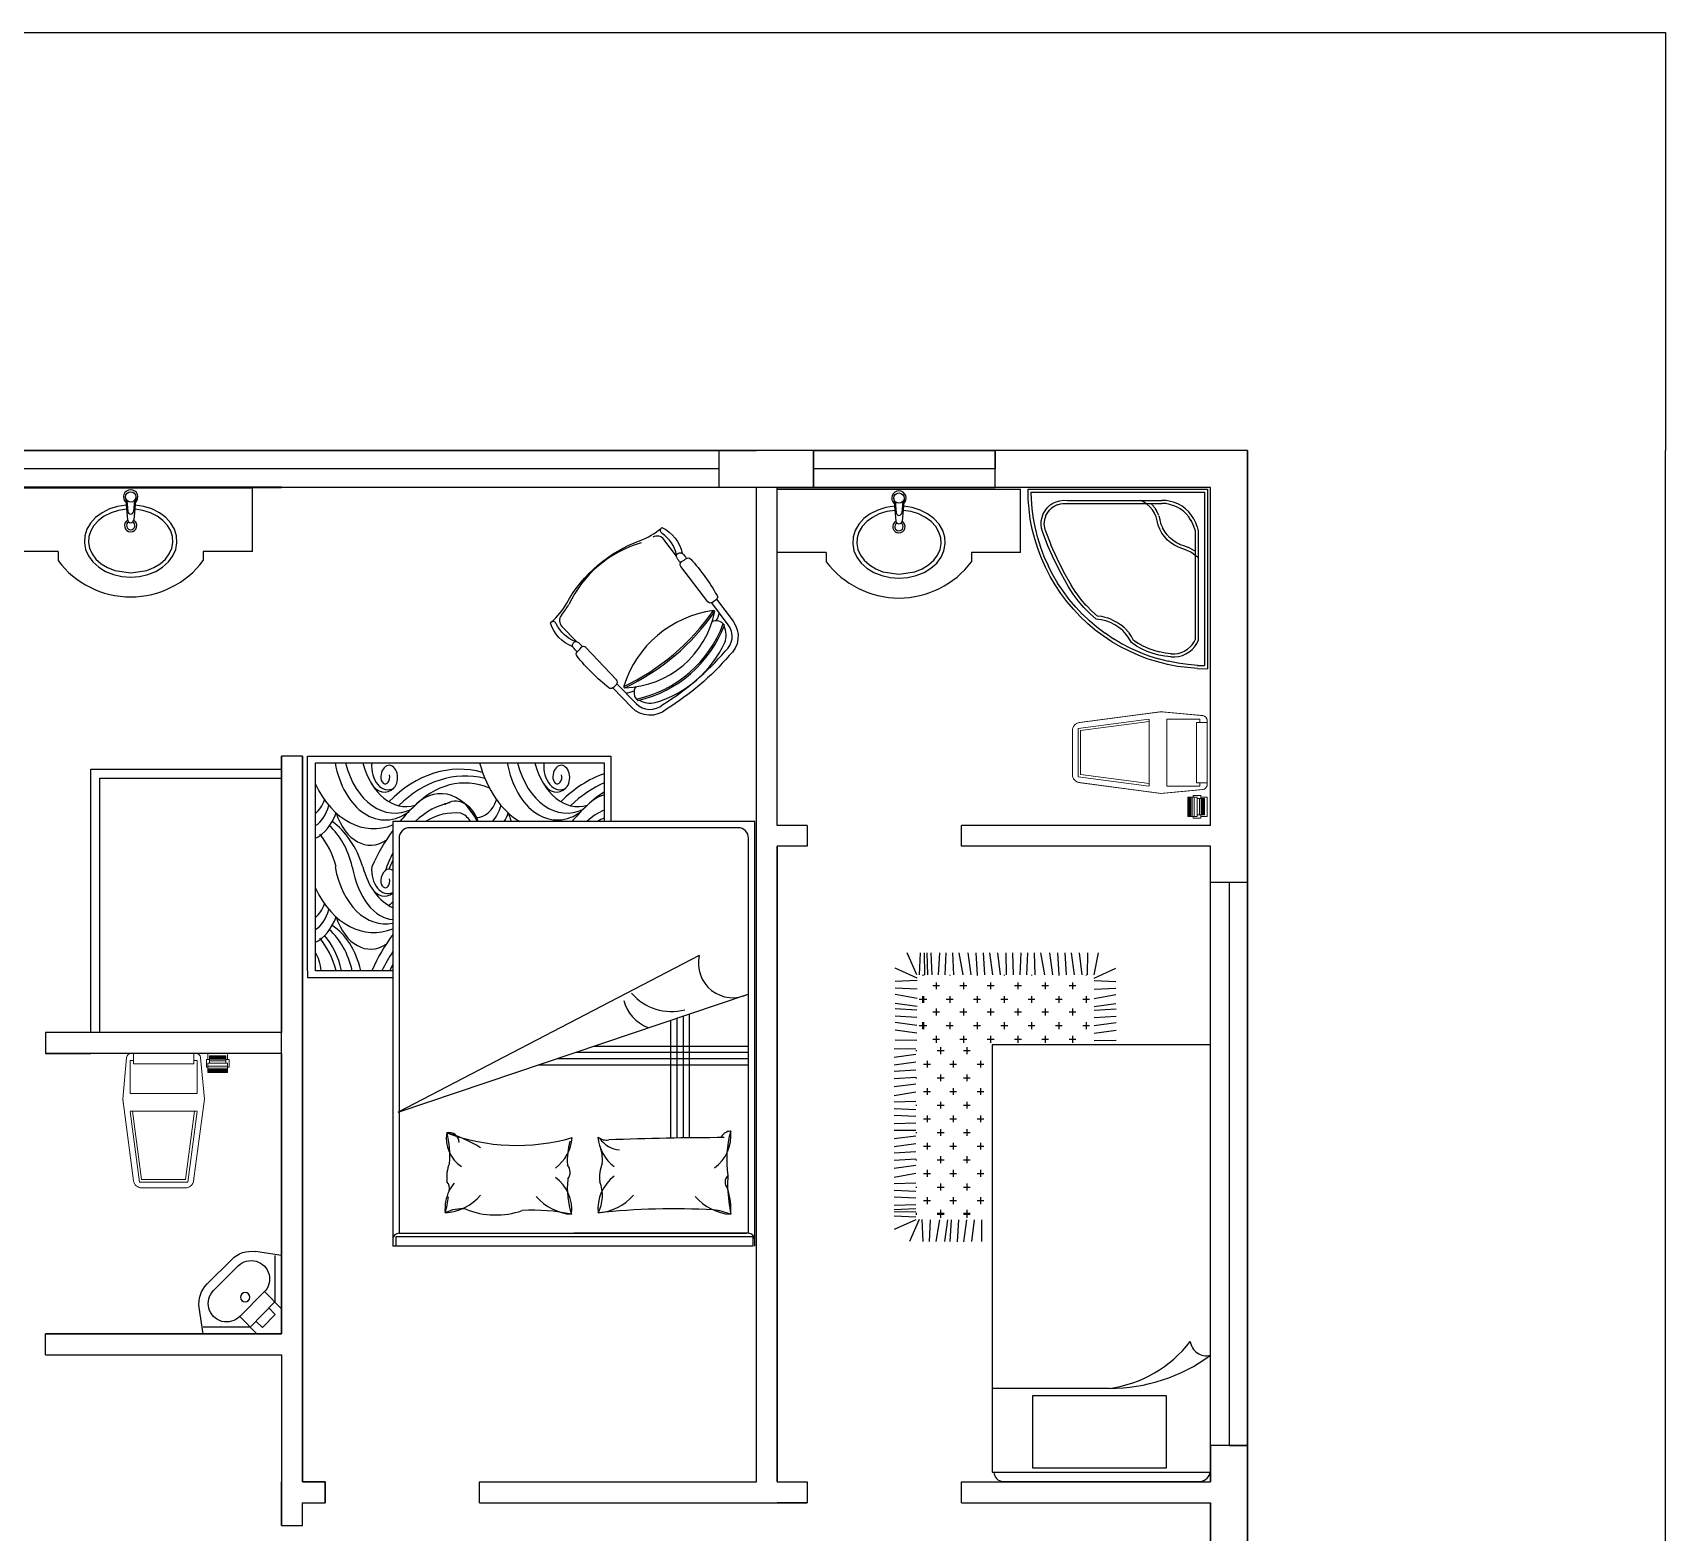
# Model space of a CAD drawing. Header units: centimetres. Extents: x -170 to 20863, y -3017 to 2645.
# Drawn here: x 651 to 1550, y 804 to 1630 of the extents above; entities that cross this region are included whole.
import ezdxf

# ---------------------------------------------------------------- set-up
doc = ezdxf.new("R2010")
doc.units = ezdxf.units.CM

# ---------------------------------------------------------------- blocks, each defined once
blk = doc.blocks.new('A$C64B41DC1')
for p, q in [((0.6301, 2.5079), (0.6301, 0.4779)), ((0.6401, 2.461), (0.6401, 2.5079)), ((0.6401, 2.5079), (2.344, 2.5079)), ((2.344, 2.5079), (2.3601, 2.5079)), ((2.344, 2.5079), (2.344, 2.461)), ((2.3601, 0.4779), (2.3601, 2.5079)), ((2.344, 2.461), (0.6401, 2.461)), ((0.6601, 2.4461), (1.4951, 2.4461)), ((0.6601, 2.4461), (0.6601, 0.5579)), ((1.4951, 2.4461), (0.6697, 2.4461)), ((2.3301, 2.4461), (1.4951, 2.4461)), ((2.3301, 0.5579), (2.3301, 2.4461)), ((0.9415, 1.9902), (0.9415, 1.3975)), ((0.9715, 1.9906), (0.9715, 1.4076)), ((1.0015, 1.991), (1.0015, 1.4177)), ((1.0315, 1.9916), (1.0315, 1.4279)), ((2.3349, 1.8678), (0.6613, 1.3029)), ((0.8956, 1.1191), (2.3349, 1.8678)), ((1.6636, 1.6412), (0.6601, 1.6412)), ((1.5748, 1.6112), (0.6601, 1.6112)), ((2.7679, 1.2233), (2.3601, 1.2233)), ((2.3601, 1.1913), (2.7299, 1.1912)), ((2.7299, 1.1912), (2.7299, 0.1978)), ((2.7679, 1.1912), (2.7679, 1.2233)), ((2.7679, 1.1912), (2.7679, 0.1978)), ((0.6301, 0.4779), (2.3601, 0.4779)), ((0.7101, 0.5079), (2.2801, 0.5079)), ((1.3182, 0.1658), (1.3182, 0.4779)), ((1.3502, 0.1978), (1.3502, 0.4779)), ((2.7679, 0.1658), (1.3182, 0.1658)), ((2.7299, 0.1978), (1.3502, 0.1978)), ((2.7679, 0.1978), (2.7679, 0.1658))]:
    blk.add_line(p, q)
at = {"ltscale": 10}
for p, q in [((1.4859, 1.5812), (0.6601, 1.5812)), ((1.397, 1.5512), (0.6601, 1.5512))]:
    blk.add_line(p, q, dxfattribs=at)
for centre, radius, start, end in [((0.6601, 2.4761), 0.03, 180, 270), ((2.3301, 2.4761), 0.03, 270, 0), ((1.0526, 2.3302), 0.3085, 175.30484, 198.69419), ((-0.8702, 2.0941), 1.6364, 4.80985, 9.18918), ((0.8579, 2.6278), 0.2948, 247.51785, 264.26696), ((0.728, 2.111), 0.245, 40.4189, 85.9871), ((1.0164, 5.7096), 3.3803, 266.81337, 276.16021), ((1.3963, 2.1044), 0.245, 94.0129, 139.5811), ((1.1858, 2.3288), 0.1943, 306.5711, 5.88998), ((1.5348, 2.2652), 0.1767, 151.77364, 201.69827), ((1.6986, 2.3355), 0.1943, 174.11002, 233.4289), ((1.1481, 2.2311), 0.3783, 353.49469, 19.18669), ((1.6871, 3.192), 0.8561, 257.74383, 273.62843), ((1.4882, 2.111), 0.245, 40.4189, 85.9871), ((1.8674, 1.9709), 0.3878, 68.20259, 108.9817), ((2.1269, 2.1044), 0.245, 94.0129, 139.5811), ((2.0342, 2.4856), 0.1563, 261.59582, 298.90918), ((1.9165, 2.3288), 0.1943, 333.73715, 5.88998), ((2.6058, 2.2028), 0.517, 163.60457, 172.3273), ((0.7274, 2.2013), 0.0446, 314.4736, 42.17134), ((-1.6008, 2.277), 2.3618, 357.39054, 358.88764), ((1.204, 2.1778), 0.1681, 337.01697, 7.53676), ((1.5671, 2.1546), 0.0547, 142.08329, 220.902), ((1.9165, 2.3288), 0.1943, 320.94042, 333.73715), ((2.1347, 2.2313), 0.0459, 165.35061, 223.26844), ((1.9346, 2.1778), 0.1681, 337.01697, 7.53676), ((0.9385, 1.978), 0.1943, 126.5711, 185.88998), ((0.2688, 2.0945), 0.4956, 344.0243, 8.70709), ((1.1858, 1.9714), 0.1943, 4.31813, 53.4289), ((1.5415, 2.0969), 0.1834, 175.22328, 196.23004), ((1.7059, 1.9714), 0.204, 127.11975, 175.09005), ((1.1965, 2.0983), 0.3299, 343.79543, 3.55541), ((1.9394, 1.991), 0.1651, 351.26213, 55.75721), ((2.4617, 2.0719), 0.3745, 173.82958, 196.4356), ((1.2687, 1.9248), 0.1223, 33.62799, 86.47438), ((2.2748, 2.5795), 0.6373, 238.34989, 254.31375), ((0.7417, 2.0149), 0.057, 273.47085, 328.54118), ((0.728, 2.2025), 0.245, 274.0129, 278.34166), ((0.7246, 18.8439), 16.8552, 270.17399, 272.05214), ((1.3401, 1.9404), 0.0603, 49.09906, 101.37023), ((1.7676, 1.0629), 0.9631, 69.65065, 105.96307), ((2.0911, 2.0123), 0.0478, 179.77267, 283.80184), ((1.0747, 1.2871), 0.1871, 14.1863, 69.12121), ((1.0274, 1.1334), 0.2527, 40.62904, 104.37123), ((0.7347, 1.1553), 0.1649, 347.31088, 116.44537), ((0.7101, 0.5579), 0.05, 180, 270), ((2.2801, 0.5579), 0.05, 270, 0)]:
    blk.add_arc(centre, radius, start, end)
for centre, major_axis, ratio, start_param, end_param in [((1.9938, 1.6262), (0, -0.7531), 0.68, 0.797284, 0.954936), ((2.0643, 1.466), (0, -0.5322), 0.68, 7.239912, 7.311536), ((1.9052, 1.7397), (0, -0.9842), 0.68, 0.74745, 0.979724), ((2.7455, 1.3081), (0, 0.3614), 0.68, 1.900046, 2.742661), ((2.7868, 1.3081), (0, 0.3614), 0.68, 1.900046, 2.614747), ((2.8372, 1.3081), (0, 0.3614), 0.68, 1.900046, 2.479658), ((2.8607, 1.3211), (0, 0.3614), 0.68, 1.938265, 2.479658), ((2.8057, 1.2079), (0, -0.1524), 0.68, 4.821745, 5.463341), ((2.4665, 0.8216), (0, -0.2664), 0.68, 2.006169, 3.565187), ((2.4513, 0.5069), (0, 0.502), 0.68, 5.328291, 6.553458), ((2.7862, 0.8069), (0, -0.2615), 0.68, 3.463718, 4.205018), ((2.396, 0.6032), (0, 0.3641), 0.68, -1.3172, 0.145284), ((2.3507, 0.5642), (0.0073, 0.3819), 0.56205, -1.21172, -0.009991), ((2.7784, 0.8289), (0, -0.1802), 0.68, 3.548236, 4.318474), ((2.2964, 0.5771), (0, -0.3263), 0.68, 1.938944, 2.850232), ((2.0403, 1.6015), (0, -0.8763), 0.68, 6.849801, 6.887077), ((2.7821, 0.7971), (0, -0.1589), 0.68, 3.645304, 4.229533), ((2.4005, 0.7132), (0, -0.1214), 0.68, 2.284368, 3.652258), ((2.3834, 0.7081), (0, 0.1147), 0.68, 4.593909, 6.585576), ((2.3961, 0.7628), (0, -0.0317), 0.68, 1.462497, 5.046281), ((2.3774, 0.7653), (0, -0.0593), 0.68, 5.841311, 7.755362), ((1.9938, 1.1295), (-0.0678, 0.7439), 0.610498, 3.917146, 4.063997), ((2.0643, 0.9693), (0, -0.5322), 0.68, 7.239912, 7.336618), ((1.9052, 1.243), (0, -0.9842), 0.68, 0.74745, 0.979724), ((2.4665, 0.3249), (0, -0.2664), 0.68, 2.006169, 3.565187), ((2.7455, 0.8114), (-0.0599, 0.3735), 0.695517, 1.775813, 2.548612), ((2.7868, 0.8114), (0, 0.3614), 0.68, 1.900046, 2.614747), ((2.8607, 0.8243), (0, 0.3614), 0.68, 1.938265, 2.479658), ((2.4513, 0.0102), (0, 0.502), 0.68, 5.328291, 6.553458), ((2.7862, 0.3102), (0, -0.2615), 0.68, 3.463718, 4.205018), ((1.242, 0.9693), (0, -0.5322), 0.68, 6.586764, 6.677612), ((1.1714, 1.1295), (-0.1157, 0.7241), 0.59432, 3.291697, 3.50733), ((1.0828, 1.243), (0, -0.9842), 0.68, 0.565948, 0.680366), ((1.5283, 0.0674), (0, -0.3703), 0.68, 1.930561, 3.464283), ((1.5736, 0.1065), (0, 0.3641), 0.68, -1.3172, 0.476403), ((1.6289, 0.0102), (0, 0.502), 0.68, 6.655152, 6.661293), ((1.6289, 0.0102), (0, 0.502), 0.68, 5.095327, 5.911219), ((1.6442, 0.3249), (0, -0.2664), 0.68, 2.006169, 2.182797), ((1.9638, 0.3102), (0, -0.2615), 0.68, 4.015924, 4.205018), ((1.956, 0.3322), (0, -0.1802), 0.68, 3.770744, 4.318474), ((2.0606, 0.5616), (0, -0.1803), 0.68, 5.194792, 5.929328), ((2.0606, 0.5616), (0, -0.1803), 0.68, 5.194792, 6.723255), ((2.1315, 0.6603), (0, -0.3155), 0.68, 5.328638, 6.949396), ((2.0549, 0.5656), (0, -0.1303), 0.68, 5.450951, 6.054641), ((2.0643, 0.9693), (0, -0.5322), 0.68, 6.20013, 6.677612), ((1.9938, 1.1295), (-0.0678, 0.7439), 0.610498, 3.199135, 3.592282), ((1.9052, 1.243), (0, -0.9842), 0.68, 0.565948, 0.680366), ((2.3507, 0.0674), (0, -0.3703), 0.68, 1.930561, 3.464283), ((2.396, 0.1065), (0, 0.3641), 0.68, -1.3172, 0.476403), ((2.4513, 0.0102), (0, 0.502), 0.68, 6.655152, 6.661293), ((2.7784, 0.3322), (0, -0.1802), 0.68, 3.548236, 4.318474), ((1.1933, 0.9181), (0, -0.624), 0.68, 0.378672, 0.625379), ((1.3091, 0.6603), (0, -0.3155), 0.68, 6.475719, 6.949396), ((1.1911, 1.1066), (0, 0.8458), 0.68, 3.421828, 3.728616), ((1.474, 0.0804), (0, -0.3263), 0.68, 1.938944, 3.339184), ((1.9597, 0.3004), (0, -0.1589), 0.68, 3.14258, 4.229533), ((2.0157, 0.9181), (0, -0.624), 0.68, -0.280078, 0.625379), ((2.0135, 1.1066), (0, 0.8458), 0.68, 2.978727, 3.728616), ((2.2964, 0.0804), (0, -0.3263), 0.68, 1.938944, 3.339184), ((2.7821, 0.3004), (0, -0.1589), 0.68, 3.645304, 4.229533), ((1.2179, 1.1047), (0, -0.8763), 0.68, 6.507006, 6.887077), ((1.555, 0.2685), (0, -0.0593), 0.68, 3.732151, 7.755362), ((1.5781, 0.2165), (0, -0.1214), 0.68, 2.284368, 3.726131), ((1.561, 0.2114), (0, 0.1147), 0.68, 4.593909, 6.647252), ((2.0403, 1.1047), (0, -0.8763), 0.68, 6.099302, 6.887077), ((2.3774, 0.2685), (0, -0.0593), 0.68, 3.732151, 7.755362), ((2.4005, 0.2165), (0, -0.1214), 0.68, 2.284368, 3.726131), ((2.3834, 0.2114), (0, 0.1147), 0.68, 4.593909, 6.647252), ((1.5737, 0.2661), (0, -0.0317), 0.68, 1.462497, 5.046281), ((2.3961, 0.2661), (0, -0.0317), 0.68, 1.462497, 5.046281)]:
    blk.add_ellipse(centre, major_axis=major_axis, ratio=ratio, start_param=start_param, end_param=end_param)
blk = doc.blocks.new('A$C75517FAE')
for p, q in [((0.95, 2.4216), (0.05, 2.4216)), ((1, 2.3796), (0, 2.3796)), ((0, 2.3716), (0, 0.4216)), ((0.2011, 2.3591), (0.2011, 2.0291)), ((0.8161, 2.3591), (0.2011, 2.3591)), ((0.8161, 2.0291), (0.8161, 2.3591)), ((1, 0.4216), (1, 2.3796)), ((0.2011, 2.0291), (0.8161, 2.0291)), ((0.4628, 1.9955), (1, 1.9955)), ((1.0486, 1.2231), (1.0496, 1.3231)), ((1.0823, 1.2232), (1.0952, 1.3231)), ((1.1178, 1.2231), (1.1314, 1.3235)), ((1.1545, 1.2231), (1.1604, 1.3235)), ((1.1874, 1.223), (1.1942, 1.323)), ((1.2044, 1.2225), (1.218, 1.3225)), ((1.2412, 1.2225), (1.2586, 1.3225)), ((1.2844, 1.2225), (1.2884, 1.3225)), ((1.3231, 1.2224), (1.3183, 1.3224)), ((1.3345, 1.2222), (1.3796, 1.3224)), ((1.1319, 1.1978), (1.1006, 1.1978)), ((1.1163, 1.1822), (1.1163, 1.2134)), ((1.1163, 1.1772), (1.1163, 1.2084)), ((1.2519, 1.1978), (1.2206, 1.1978)), ((1.2363, 1.1822), (1.2363, 1.2134)), ((1.2363, 1.1772), (1.2363, 1.2084)), ((1.3495, 1.1978), (1.3456, 1.1978)), ((1.3493, 1.2231), (1.4495, 1.2681)), ((1.3495, 1.2117), (1.4495, 1.2069)), ((1.0694, 1.1353), (1.0381, 1.1353)), ((1.0538, 1.1197), (1.0538, 1.1509)), ((1.1319, 1.1928), (1.1006, 1.1928)), ((1.1944, 1.1353), (1.1631, 1.1353)), ((1.1788, 1.1197), (1.1788, 1.1509)), ((1.2519, 1.1928), (1.2206, 1.1928)), ((1.3144, 1.1353), (1.2831, 1.1353)), ((1.2988, 1.1197), (1.2988, 1.1509)), ((1.3495, 1.1928), (1.3456, 1.1928)), ((1.3495, 1.1872), (1.4495, 1.1881)), ((1.3495, 1.173), (1.4495, 1.1769)), ((1.3495, 1.1538), (1.4495, 1.1577)), ((1.3495, 1.1236), (1.4495, 1.1188)), ((1.1319, 1.0728), (1.1006, 1.0728)), ((1.1163, 1.0572), (1.1163, 1.0884)), ((1.2519, 1.0728), (1.2206, 1.0728)), ((1.2363, 1.0572), (1.2363, 1.0884)), ((1.3495, 1.0728), (1.3456, 1.0728)), ((1.3495, 1.0934), (1.4495, 1.0886)), ((1.3495, 1.0548), (1.4495, 1.0586)), ((1.0694, 1.0103), (1.0381, 1.0103)), ((1.0538, 0.9947), (1.0538, 1.0259)), ((1.1944, 1.0103), (1.1631, 1.0103)), ((1.1788, 0.9947), (1.1788, 1.0259)), ((1.3144, 1.0103), (1.2831, 1.0103)), ((1.2988, 0.9947), (1.2988, 1.0259)), ((1.3495, 1.0115), (1.4495, 1.0289)), ((1.3495, 0.9748), (1.4495, 0.9883)), ((1.0538, 0.8697), (1.0538, 0.9009)), ((1.1319, 0.9478), (1.1006, 0.9478)), ((1.1163, 0.9322), (1.1163, 0.9634)), ((1.1788, 0.8697), (1.1788, 0.9009)), ((1.2519, 0.9478), (1.2206, 0.9478)), ((1.2363, 0.9322), (1.2363, 0.9634)), ((1.2988, 0.8697), (1.2988, 0.9009)), ((1.3495, 0.9478), (1.3456, 0.9478)), ((1.3495, 0.9448), (1.4495, 0.9516)), ((1.3496, 0.9119), (1.4499, 0.9177)), ((1.0694, 0.8853), (1.0381, 0.8853)), ((1.1163, 0.8072), (1.1163, 0.8384)), ((1.1944, 0.8853), (1.1631, 0.8853)), ((1.2363, 0.8072), (1.2363, 0.8384)), ((1.3144, 0.8853), (1.2831, 0.8853)), ((1.3496, 0.8752), (1.4499, 0.8887)), ((1.3496, 0.8397), (1.4495, 0.8525)), ((1.0694, 0.7603), (1.0381, 0.7603)), ((1.0538, 0.7447), (1.0538, 0.7759)), ((1.1319, 0.8228), (1.1006, 0.8228)), ((1.1944, 0.7603), (1.1631, 0.7603)), ((1.1788, 0.7447), (1.1788, 0.7759)), ((1.2519, 0.8228), (1.2206, 0.8228)), ((1.3144, 0.7603), (1.2831, 0.7603)), ((1.2988, 0.7447), (1.2988, 0.7759)), ((1.3495, 0.8228), (1.3456, 0.8228)), ((1.3495, 0.8133), (1.4495, 0.8142)), ((1.3495, 0.7799), (1.4495, 0.7838)), ((1.3495, 0.7497), (1.4495, 0.7449)), ((1.1319, 0.6978), (1.1006, 0.6978)), ((1.1163, 0.6822), (1.1163, 0.7134)), ((1.2519, 0.6978), (1.2206, 0.6978)), ((1.2363, 0.6822), (1.2363, 0.7134)), ((1.3495, 0.6978), (1.3456, 0.6978)), ((1.3495, 0.7195), (1.4495, 0.7147)), ((1.3495, 0.6809), (1.4495, 0.6847)), ((1.0694, 0.6353), (1.0381, 0.6353)), ((1.0538, 0.6197), (1.0538, 0.6509)), ((1.1944, 0.6353), (1.1631, 0.6353)), ((1.1788, 0.6197), (1.1788, 0.6509)), ((1.3144, 0.6353), (1.2831, 0.6353)), ((1.2988, 0.6197), (1.2988, 0.6509)), ((1.3495, 0.6376), (1.4495, 0.655)), ((1.3495, 0.6009), (1.4495, 0.6144)), ((1.0538, 0.4947), (1.0538, 0.5259)), ((1.1319, 0.5728), (1.1006, 0.5728)), ((1.1163, 0.5572), (1.1163, 0.5884)), ((1.1788, 0.4947), (1.1788, 0.5259)), ((1.2519, 0.5728), (1.2206, 0.5728)), ((1.2363, 0.5572), (1.2363, 0.5884)), ((1.2988, 0.4947), (1.2988, 0.5259)), ((1.3495, 0.5728), (1.3456, 0.5728)), ((1.3495, 0.5709), (1.4495, 0.5777)), ((1.3496, 0.5381), (1.4499, 0.5438)), ((1.0694, 0.5103), (1.0381, 0.5103)), ((1.1163, 0.4322), (1.1163, 0.4634)), ((1.1944, 0.5103), (1.1631, 0.5103)), ((1.2363, 0.4322), (1.2363, 0.4634)), ((1.3144, 0.5103), (1.2831, 0.5103)), ((1.3496, 0.5013), (1.4499, 0.5148)), ((1.3496, 0.4658), (1.4495, 0.4786)), ((0, 0.4216), (1, 0.4216)), ((0.5323, 0.4013), (0.4323, 0.4003)), ((0.6165, 0.3962), (0.6478, 0.3962)), ((0.6321, 0.3805), (0.6321, 0.4118)), ((0.7415, 0.3962), (0.7728, 0.3962)), ((0.7571, 0.3805), (0.7571, 0.4118)), ((0.8665, 0.3962), (0.8978, 0.3962)), ((0.8821, 0.3805), (0.8821, 0.4118)), ((0.9915, 0.3962), (1.0228, 0.3962)), ((1.0071, 0.3805), (1.0071, 0.4118)), ((1.1319, 0.4478), (1.1006, 0.4478)), ((1.1165, 0.3962), (1.1478, 0.3962)), ((1.1321, 0.3805), (1.1321, 0.4118)), ((1.2519, 0.4478), (1.2206, 0.4478)), ((1.2415, 0.3962), (1.2728, 0.3962)), ((1.2571, 0.3805), (1.2571, 0.4118)), ((1.345, 0.4013), (1.445, 0.4003)), ((1.3495, 0.4478), (1.3456, 0.4478)), ((1.3496, 0.4412), (1.4499, 0.4392)), ((0.5323, 0.3321), (0.4319, 0.3185)), ((0.5323, 0.3677), (0.4323, 0.3548)), ((0.554, 0.3337), (0.5853, 0.3337)), ((0.5696, 0.318), (0.5696, 0.3493)), ((0.679, 0.3337), (0.7103, 0.3337)), ((0.6946, 0.318), (0.6946, 0.3493)), ((0.804, 0.3337), (0.8353, 0.3337)), ((0.8196, 0.318), (0.8196, 0.3493)), ((0.929, 0.3337), (0.9603, 0.3337)), ((0.9446, 0.318), (0.9446, 0.3493)), ((1.054, 0.3337), (1.0853, 0.3337)), ((1.0696, 0.318), (1.0696, 0.3493)), ((1.179, 0.3337), (1.2103, 0.3337)), ((1.1946, 0.318), (1.1946, 0.3493)), ((1.299, 0.3337), (1.3303, 0.3337)), ((1.304, 0.3337), (1.3353, 0.3337)), ((1.3146, 0.318), (1.3146, 0.3493)), ((1.3196, 0.318), (1.3196, 0.3493)), ((1.345, 0.3677), (1.445, 0.3548)), ((1.345, 0.3321), (1.4453, 0.3185)), ((0.5323, 0.2954), (0.432, 0.2895)), ((0.5324, 0.2625), (0.4324, 0.2557)), ((0.5329, 0.2455), (0.4329, 0.2319)), ((0.5696, 0.198), (0.5696, 0.2293)), ((0.6165, 0.2712), (0.6478, 0.2712)), ((0.6321, 0.2555), (0.6321, 0.2868)), ((0.6946, 0.198), (0.6946, 0.2293)), ((0.7415, 0.2712), (0.7728, 0.2712)), ((0.7571, 0.2555), (0.7571, 0.2868)), ((0.8196, 0.198), (0.8196, 0.2293)), ((0.8665, 0.2712), (0.8978, 0.2712)), ((0.8821, 0.2555), (0.8821, 0.2868)), ((0.9446, 0.198), (0.9446, 0.2293)), ((0.9915, 0.2712), (1.0228, 0.2712)), ((1.0071, 0.2555), (1.0071, 0.2868)), ((1.0696, 0.198), (1.0696, 0.2293)), ((1.1165, 0.2712), (1.1478, 0.2712)), ((1.1321, 0.2555), (1.1321, 0.2868)), ((1.1946, 0.198), (1.1946, 0.2293)), ((1.2415, 0.2712), (1.2728, 0.2712)), ((1.2571, 0.2555), (1.2571, 0.2868)), ((1.3146, 0.198), (1.3146, 0.2293)), ((1.3196, 0.198), (1.3196, 0.2293)), ((1.3444, 0.2455), (1.4444, 0.2319)), ((1.3449, 0.2625), (1.4449, 0.2557)), ((1.345, 0.2954), (1.4453, 0.2895)), ((0.5329, 0.2087), (0.4329, 0.1913)), ((0.533, 0.1655), (0.433, 0.1615)), ((0.554, 0.2137), (0.5853, 0.2137)), ((0.6165, 0.1512), (0.6478, 0.1512)), ((0.6321, 0.1355), (0.6321, 0.1668)), ((0.679, 0.2137), (0.7103, 0.2137)), ((0.7415, 0.1512), (0.7728, 0.1512)), ((0.7571, 0.1355), (0.7571, 0.1668)), ((0.804, 0.2137), (0.8353, 0.2137)), ((0.8665, 0.1512), (0.8978, 0.1512)), ((0.8821, 0.1355), (0.8821, 0.1668)), ((0.929, 0.2137), (0.9603, 0.2137)), ((0.9915, 0.1512), (1.0228, 0.1512)), ((1.0071, 0.1355), (1.0071, 0.1668)), ((1.054, 0.2137), (1.0853, 0.2137)), ((1.1165, 0.1512), (1.1478, 0.1512)), ((1.1321, 0.1355), (1.1321, 0.1668)), ((1.179, 0.2137), (1.2103, 0.2137)), ((1.2415, 0.1512), (1.2728, 0.1512)), ((1.2571, 0.1355), (1.2571, 0.1668)), ((1.299, 0.2137), (1.3303, 0.2137)), ((1.304, 0.2137), (1.3353, 0.2137)), ((1.3443, 0.1655), (1.4443, 0.1615)), ((1.3444, 0.2087), (1.4443, 0.1913)), ((0.533, 0.1268), (0.433, 0.1316)), ((0.5332, 0.1154), (0.433, 0.0703)), ((0.5323, 0.1004), (0.5125, 0)), ((0.563, 0.1004), (0.5611, 0)), ((0.5696, 0.1004), (0.5696, 0.1043)), ((0.5877, 0.1004), (0.6005, 0.0004)), ((0.6232, 0.1004), (0.6367, 0)), ((0.6599, 0.1004), (0.6657, 0)), ((0.6928, 0.1004), (0.6995, 0.0004)), ((0.6946, 0.1004), (0.6946, 0.1043)), ((0.7228, 0.1004), (0.7363, 0.0004)), ((0.7595, 0.1004), (0.7769, 0.0004)), ((0.8027, 0.1004), (0.8066, 0.0004)), ((0.8196, 0.1004), (0.8196, 0.1043)), ((0.8414, 0.1004), (0.8366, 0.0004)), ((0.8716, 0.1004), (0.8668, 0.0004)), ((0.9018, 0.1004), (0.9057, 0.0004)), ((0.9351, 0.1004), (0.9361, 0.0004)), ((0.9446, 0.1004), (0.9446, 0.1043)), ((0.9615, 0.1004), (0.9744, 0.0004)), ((0.9971, 0.1004), (1.0106, 0)), ((1.0338, 0.1004), (1.0396, 0)), ((1.0667, 0.1004), (1.0734, 0.0004)), ((1.0696, 0.1004), (1.0696, 0.1043)), ((1.0966, 0.1004), (1.1102, 0.0004)), ((1.1334, 0.1004), (1.1508, 0.0004)), ((1.1766, 0.1004), (1.1805, 0.0004)), ((1.1946, 0.1004), (1.1946, 0.1043)), ((1.2153, 0.1004), (1.2105, 0.0004)), ((1.2455, 0.1004), (1.2407, 0.0004)), ((1.2757, 0.1004), (1.2796, 0.0004)), ((1.2949, 0.1004), (1.2987, 0.0004)), ((1.309, 0.1004), (1.31, 0.0004)), ((1.3146, 0.1004), (1.3146, 0.1043)), ((1.3196, 0.1004), (1.3196, 0.1043)), ((1.3335, 0.1004), (1.3287, 0.0004)), ((1.3441, 0.1154), (1.4443, 0.0703)), ((1.3443, 0.1268), (1.4443, 0.1316)), ((1.3449, 0.1006), (1.39, 0.0004))]:
    blk.add_line(p, q)
for centre, radius, start, end in [((0.05, 2.3716), 0.05, 90, 180), ((0.95, 2.3796), 0.042, 0, 90), ((0.4606, 1.2201), 0.7754, 89.84304, 126.4474), ((0.5374, 1.441), 0.5595, 97.66987, 142.62828), ((0.018, 1.7706), 0.0754, 7.6195, 103.8079)]:
    blk.add_arc(centre, radius, start, end)
blk = doc.blocks.new('A$C5E3A1E56')
at = {"linetype": 'ByBlock'}
blk.add_line((633.4, 192.2), (637.7, 98.3), dxfattribs=at)
for points in [[(18.1, 63.3, -0.09627), (12.5, 63.2, -0.231998), (21.3, 209, -0.057846), (20.9, 212.8, -0.067295), (21.6, 238.7, -0.357831), (9.3, 253.2, -0.055159), (29, 452.3, -0.311689), (41.7, 463.6), (51.3, 585.1, -0.395806), (165.2, 688.6, -0.075688), (533.2, 682.4, -0.395806), (643.6, 575.2), (649.2, 453.6, -0.319527), (661.9, 441.7, -0.055159), (675, 242.1, -0.365681), (661.8, 228, -0.067132), (661.6, 202.1, -0.057846), (661.1, 198.3, -0.231998), (665.1, 52.4, -0.09627), (659.4, 52.6, 0.080776), (553.3, 35, -0.179559), (123.6, 42.2, 0.080776)], [(85.6, 491.5, 0.289446), (607.5, 479.5, 0.341759), (608.6, 488.4, 0.350145), (83.9, 498.8, 0.334274)]]:
    blk.add_lwpolyline(points, format="xyb", close=True, dxfattribs=at)
for points in [[(623, 451.9), (617.4, 574, 0.401727), (531, 656.2, 0.076519), (166.6, 662.3, 0.401727), (77.5, 583), (67.8, 461.6)], [(597.1, 572.1, 0.201603), (550.9, 627.1, 0.212841), (142.1, 632.4, 0.207444), (95.8, 575.1)], [(41.7, 463.6, -0.051469), (44.8, 463.7, -0.004437), (64.8, 461.9, -0.408881), (78.3, 445.8), (64.2, 248.7, -0.429308), (47.3, 235)], [(649.2, 453.6, 0.044325), (646.6, 453.7, 0.004437), (626.5, 452.6, 0.408881), (612.5, 436.9), (620, 239.4, 0.429308), (636.4, 225.2)], [(54.6, 236.1, -0.051085), (51.9, 210.4, -0.179863), (45.7, 198.4, -0.204915), (28.9, 198.7, -0.20387), (21.3, 209, -0.067295)], [(47.3, 235, -0.005641), (22, 238.6, -0.006942), (21.6, 238.7, -0.055159)], [(636.4, 225.2, 0.005641), (661.8, 228, 0.365681)], [(44.1, 197.7, 0.180592), (29, 83.3, -0.468731), (18.1, 63.3, -0.231998)], [(21.3, 209, -0.000267), (21.4, 209.2, -0.232279)], [(48.8, 202), (41.3, 108.2, 0.382019), (71.6, 68.5)], [(637.9, 187.8, -0.180592), (649.2, 73, 0.468731), (659.4, 52.6, 0.231998)]]:
    blk.add_lwpolyline(points, format="xyb", dxfattribs=at)
blk.add_lwpolyline([(661.1, 198.3, -0.20387), (653.1, 188.3, -0.204915), (636.3, 188.5, -0.179863), (630.6, 200.8, -0.051085), (628.7, 226.5, -1.971869)], format="xyb")
for centre, radius, start, end in [((343.6, 94), 533.8, 60.8968, 118.20596), ((343.6, 94.7), 540.6, 61.39397, 117.80179), ((126, 449.7), 86.2, 102.59438, 128.57273), ((326.9, -480.3), 1008.8, 73.78641, 103.94118), ((326.9, -480.6), 1001.6, 73.67571, 103.94302), ((135.6, 568), 44.4, 173.64279, 255.12503), ((558.8, 560.9), 44.4, 281.2436, 10.88213), ((564.5, 442.4), 86.2, 49.51696, 75.49531), ((600.3, 96.6), 37.5, 279.00573, 2.6369), ((346.4, 516.8), 513.1, 244.75634, 293.33335), ((660.4, -282.6), 346.4, 99.00573, 108.64288)]:
    blk.add_arc(centre, radius, start, end, dxfattribs=at)
blk = doc.blocks.new('A$C504424E1')
at = {"lineweight": 5}
for p, q in [((0.0023, 0.4899), (0.0238, 0.7194)), ((0.0507, 0.7438), (0.4038, 0.7438)), ((0.0608, 0.7438), (0.0608, 0.6853)), ((0.3938, 0.6853), (0.3938, 0.7438)), ((0.4523, 0.4899), (0.4307, 0.7194)), ((0.4718, 0.7438), (0.5796, 0.7438)), ((0.4718, 0.7089), (0.4718, 0.7438)), ((0.4809, 0.7292), (0.5699, 0.7292)), ((0.4809, 0.7292), (0.5699, 0.7292)), ((0.4809, 0.6889), (0.4809, 0.7292)), ((0.4809, 0.6889), (0.4809, 0.7292)), ((0.5699, 0.729), (0.4809, 0.729)), ((0.5699, 0.7288), (0.4809, 0.7288)), ((0.5699, 0.7286), (0.4809, 0.7286)), ((0.5699, 0.7284), (0.4809, 0.7284)), ((0.5699, 0.728), (0.4809, 0.728)), ((0.5699, 0.7274), (0.4809, 0.7274)), ((0.5699, 0.7265), (0.4809, 0.7265)), ((0.5699, 0.7252), (0.4809, 0.7252)), ((0.5699, 0.7234), (0.4809, 0.7234)), ((0.5699, 0.7206), (0.4809, 0.7206)), ((0.5699, 0.7292), (0.5699, 0.6889)), ((0.5699, 0.7292), (0.5699, 0.6889)), ((0.5796, 0.7438), (0.5796, 0.7089)), ((0.0428, 0.7033), (0.0428, 0.5213)), ((0.0608, 0.7033), (0.0428, 0.7033)), ((0.3938, 0.6853), (0.0608, 0.6853)), ((0.4118, 0.7033), (0.3938, 0.7033)), ((0.4118, 0.5213), (0.4118, 0.7033)), ((0.4632, 0.7089), (0.4632, 0.6669)), ((0.4809, 0.7089), (0.4632, 0.7089)), ((0.4632, 0.6669), (0.4718, 0.6669)), ((0.4718, 0.6889), (0.5796, 0.6889)), ((0.5796, 0.6889), (0.4718, 0.6889)), ((0.4718, 0.6377), (0.4718, 0.6889)), ((0.4718, 0.6889), (0.4718, 0.6377)), ((0.5796, 0.6725), (0.4718, 0.6725)), ((0.4718, 0.6377), (0.4718, 0.6669)), ((0.5796, 0.6614), (0.4718, 0.6614)), ((0.5796, 0.6538), (0.4718, 0.6538)), ((0.5796, 0.6487), (0.4718, 0.6487)), ((0.5796, 0.6452), (0.4718, 0.6452)), ((0.5796, 0.6428), (0.4718, 0.6428)), ((0.5796, 0.6412), (0.4718, 0.6412)), ((0.5796, 0.6401), (0.4718, 0.6401)), ((0.5796, 0.6393), (0.4718, 0.6393)), ((0.5796, 0.6388), (0.4718, 0.6388)), ((0.5796, 0.6385), (0.4718, 0.6385)), ((0.5796, 0.6382), (0.4718, 0.6382)), ((0.5796, 0.6381), (0.4718, 0.6381)), ((0.5796, 0.6377), (0.4718, 0.6377)), ((0.4718, 0.6377), (0.5796, 0.6377)), ((0.5796, 0.6377), (0.4718, 0.6377)), ((0.5699, 0.7166), (0.4809, 0.7166)), ((0.5699, 0.7106), (0.4809, 0.7106)), ((0.5699, 0.7018), (0.4809, 0.7018)), ((0.5699, 0.6889), (0.4809, 0.6889)), ((0.5699, 0.6889), (0.4809, 0.6889)), ((0.5882, 0.7089), (0.5699, 0.7089)), ((0.5796, 0.6889), (0.5796, 0.6377)), ((0.5796, 0.6377), (0.5796, 0.6889)), ((0.5796, 0.6669), (0.5796, 0.6377)), ((0.5796, 0.6669), (0.5882, 0.6669)), ((0.5882, 0.6669), (0.5882, 0.7089)), ((0.0617, 0.0413), (0.0023, 0.4899)), ((0.0428, 0.5213), (0.4118, 0.5213)), ((0.4523, 0.4899), (0.3928, 0.0413)), ((0.043, 0.4244), (0.4116, 0.4244)), ((0.3482, 0.0022), (0.1064, 0.0022))]:
    blk.add_line(p, q, dxfattribs=at)
at = {"lineweight": 5, "const_width": 0.0045}
blk.add_lwpolyline([(0.0608, 0.7438), (0.3938, 0.7438, -0.461), (0.4307, 0.7194), (0.4523, 0.4899), (0.3928, 0.0413, -0.376109), (0.3482, 0.0022), (0.1064, 0.0022, -0.376109), (0.0617, 0.0413), (0.0023, 0.4899), (0.0238, 0.7194, -0.461), (0.0608, 0.7438, -0.753696)], format="xyb", dxfattribs=at)
at = {"lineweight": 5}
for points in [[(0.4116, 0.4226), (0.36, 0.0337), (0.0945, 0.0337), (0.043, 0.4226)], [(0.3982, 0.4244), (0.3482, 0.0472), (0.1064, 0.0472), (0.0564, 0.4244)]]:
    blk.add_lwpolyline(points, dxfattribs=at)
for centre, radius, start, end in [((0.0507, 0.7168), 0.027, 90, 174.63841), ((0.4038, 0.7168), 0.027, 5.36159, 90), ((0.1064, 0.0472), 0.045, 187.55302, 270), ((0.3482, 0.0472), 0.045, 270, 352.44698)]:
    blk.add_arc(centre, radius, start, end, dxfattribs=at)
blk = doc.blocks.new('A$C132312DB')
at = {"linetype": 'ByBlock'}
for p, q in [((0.4318, 0.4535, -0.49), (0, 0.4535, -0.49)), ((0, 0.4535, -0.49), (0, 0.0217, -0.49)), ((0.233, 0.3594, -0.49), (0.1389, 0.4535, -0.49)), ((0.4318, 0.4535, -0.49), (0.4535, 0.3087, -0.49)), ((0.0345, 0.3472, -0.49), (0.1072, 0.4182, -0.49)), ((0.0381, 0.2796, -0.49), (0.177, 0.4154, -0.49)), ((0.1072, 0.4182, -0.49), (0.1431, 0.3823, -0.49)), ((0.4318, 0.4154, -0.49), (0.177, 0.4154, -0.49)), ((0.0953, 0.2224, -0.49), (0, 0.3177, -0.49)), ((0.0345, 0.3472, -0.49), (0.0705, 0.3112, -0.49)), ((0.0381, 0.2796, -0.49), (0.0381, 0.0217, -0.49)), ((0.0953, 0.2224, -0.49), (0.233, 0.3594, -0.49)), ((0.2397, 0.0791, -0.49), (0.3744, 0.2144, -0.49)), ((0.4106, 0.1783, -0.49), (0.2752, 0.043, -0.49)), ((0, 0.0217, -0.49), (0.1449, 0, -0.49))]:
    blk.add_line(p, q, dxfattribs=at)
blk.add_circle((0.2022, 0.2528, -0.49), 0.0254, dxfattribs=at)
for centre, radius, start, end in [((0.3028, 0.2861, -0.49), 0.1013, 314.97068, 136.13404), ((0.3028, 0.2861, -0.49), 0.1524, 315, 8.53077), ((0.1675, 0.1507, -0.49), 0.1017, 134.53095, 315.24735), ((0.1675, 0.1507, -0.49), 0.1524, 261.46923, 315)]:
    blk.add_arc(centre, radius, start, end, dxfattribs=at)
blk = doc.blocks.new('A$C6F6B5A09')
for p, q in [((0, 0.25), (0, 0.6)), ((0, 0.6), (1.34, 0.6)), ((0.6418, 0.5474), (0.6531, 0.4237)), ((0.6982, 0.5474), (0.6869, 0.4237)), ((1.34, 0.25), (1.34, 0.6)), ((0.649, 0.531), (0.6546, 0.4692)), ((0.691, 0.531), (0.6854, 0.4692)), ((0.27, 0.25), (0, 0.25)), ((0.27, 0.25), (0.27, 0.2)), ((1.34, 0.25), (1.07, 0.25)), ((1.07, 0.25), (1.07, 0.2))]:
    blk.add_line(p, q)
at = {"extrusion": (0, 0, -1)}
for p, q in [((0.5122, 0.4633), (0.4771, 0.4372)), ((0.553, 0.4837), (0.5122, 0.4633)), ((0.5617, 0.4628), (0.5243, 0.4441)), ((0.598, 0.4977), (0.553, 0.4837)), ((0.6034, 0.4757), (0.5617, 0.4628)), ((0.6457, 0.5049), (0.598, 0.4977)), ((0.6477, 0.4823), (0.6034, 0.4757)), ((0.7366, 0.4757), (0.6923, 0.4823)), ((0.742, 0.4977), (0.6943, 0.5049)), ((0.7783, 0.4628), (0.7366, 0.4757)), ((0.787, 0.4837), (0.742, 0.4977)), ((0.8157, 0.4441), (0.7783, 0.4628)), ((0.8278, 0.4633), (0.787, 0.4837)), ((0.8629, 0.4372), (0.8278, 0.4633)), ((0.4289, 0.3722), (0.4174, 0.3355)), ((0.449, 0.4065), (0.4289, 0.3722)), ((0.4497, 0.3631), (0.4398, 0.3316)), ((0.4771, 0.4372), (0.449, 0.4065)), ((0.4673, 0.3932), (0.4497, 0.3631)), ((0.4925, 0.4205), (0.4673, 0.3932)), ((0.5243, 0.4441), (0.4925, 0.4205)), ((0.8475, 0.4205), (0.8157, 0.4441)), ((0.8727, 0.3932), (0.8475, 0.4205)), ((0.891, 0.4065), (0.8629, 0.4372)), ((0.8903, 0.3631), (0.8727, 0.3932)), ((0.9002, 0.3316), (0.8903, 0.3631)), ((0.9111, 0.3722), (0.891, 0.4065)), ((0.9226, 0.3355), (0.9111, 0.3722)), ((0.4174, 0.3355), (0.4151, 0.2978)), ((0.4151, 0.2978), (0.4221, 0.2605)), ((0.4398, 0.3316), (0.4378, 0.2994)), ((0.4378, 0.2994), (0.4437, 0.2674)), ((0.8963, 0.2674), (0.9022, 0.2994)), ((0.9022, 0.2994), (0.9002, 0.3316)), ((0.9179, 0.2605), (0.9249, 0.2978)), ((0.9249, 0.2978), (0.9226, 0.3355)), ((0.4221, 0.2605), (0.4379, 0.2249)), ((0.4379, 0.2249), (0.4622, 0.1922)), ((0.4437, 0.2674), (0.4574, 0.2364)), ((0.4574, 0.2364), (0.4788, 0.2076)), ((0.4622, 0.1922), (0.4939, 0.1637)), ((0.4788, 0.2076), (0.5074, 0.182)), ((0.5074, 0.182), (0.5422, 0.1607)), ((0.7978, 0.1607), (0.8326, 0.182)), ((0.8326, 0.182), (0.8612, 0.2076)), ((0.8461, 0.1637), (0.8778, 0.1922)), ((0.8612, 0.2076), (0.8826, 0.2364)), ((0.8778, 0.1922), (0.9021, 0.2249)), ((0.8826, 0.2364), (0.8963, 0.2674)), ((0.9021, 0.2249), (0.9179, 0.2605)), ((0.4939, 0.1637), (0.5321, 0.1404)), ((0.5321, 0.1404), (0.5752, 0.1231)), ((0.5422, 0.1607), (0.5819, 0.1448)), ((0.5752, 0.1231), (0.6217, 0.1125)), ((0.5819, 0.1448), (0.67, 0.1316)), ((0.6217, 0.1125), (0.67, 0.1089)), ((0.67, 0.1316), (0.7581, 0.1448)), ((0.67, 0.1089), (0.7183, 0.1125)), ((0.7183, 0.1125), (0.7648, 0.1231)), ((0.7581, 0.1448), (0.7978, 0.1607)), ((0.7648, 0.1231), (0.8079, 0.1404)), ((0.8079, 0.1404), (0.8461, 0.1637))]:
    blk.add_line(p, q, dxfattribs=at)
blk.add_circle((0.67, 0.55), 0.0284)
for centre, radius, start, end in [((0.67, 0.55), 0.0397, 310.36878, 229.63122), ((0.67, 0.4706), 0.0155, 185.21591, 354.78409), ((0.67, 0.3924), 0.034, 119.3941, 60.6059), ((0.67, 0.3924), 0.0227, 118.85283, 61.14717), ((0.67, 0.4253), 0.017, 185.21591, 354.78409), ((0.67, 0.5), 0.5, 216.8699, 323.1301)]:
    blk.add_arc(centre, radius, start, end)
blk = doc.blocks.new('A$C6F300F56')
for p, q in [((0, 1.413), (1.413, 1.413)), ((0, 0), (0, 1.413)), ((1.412, 1.334), (1.413, 1.413)), ((0.207, 1.286), (0.18, 1.265)), ((0.207, 1.286), (0.18, 1.265)), ((0.235, 1.305), (0.207, 1.286)), ((0.235, 1.305), (0.207, 1.286)), ((0.265, 1.32), (0.235, 1.305)), ((0.265, 1.32), (0.235, 1.305)), ((0.297, 1.331), (0.265, 1.32)), ((0.297, 1.331), (0.33, 1.339)), ((0.33, 1.339), (0.348, 1.339)), ((0.348, 1.339), (1.192, 1.339)), ((0.5, 1.285), (0.483, 1.252)), ((0.5, 1.285), (0.483, 1.252)), ((0.522, 1.315), (0.5, 1.285)), ((0.54, 1.34), (0.522, 1.315)), ((1.214, 1.329), (1.192, 1.339)), ((1.239, 1.312), (1.214, 1.329)), ((1.261, 1.291), (1.239, 1.312)), ((1.281, 1.268), (1.261, 1.291)), ((1.412, 1.334), (1.405, 1.255)), ((0.12, 1.184), (0.106, 1.153)), ((0.136, 1.213), (0.12, 1.184)), ((0.157, 1.24), (0.136, 1.213)), ((0.18, 1.265), (0.157, 1.24)), ((0.18, 1.265), (0.157, 1.24)), ((0.458, 1.184), (0.442, 1.153)), ((0.458, 1.184), (0.442, 1.153)), ((0.47, 1.217), (0.458, 1.184)), ((0.47, 1.217), (0.458, 1.184)), ((0.483, 1.252), (0.47, 1.217)), ((0.483, 1.252), (0.47, 1.217)), ((1.297, 1.242), (1.281, 1.268)), ((1.309, 1.214), (1.297, 1.242)), ((1.317, 1.185), (1.309, 1.214)), ((1.321, 1.155), (1.317, 1.185)), ((1.395, 1.175), (1.38, 1.098)), ((1.405, 1.255), (1.395, 1.175)), ((0.09, 1.088), (0.089, 1.053)), ((0.089, 0.307), (0.089, 1.053)), ((0.097, 1.121), (0.09, 1.088)), ((0.106, 1.153), (0.097, 1.121)), ((0.316, 1.037), (0.284, 1.023)), ((0.316, 1.037), (0.284, 1.023)), ((0.347, 1.053), (0.316, 1.037)), ((0.347, 1.053), (0.316, 1.037)), ((0.374, 1.074), (0.347, 1.053)), ((0.374, 1.074), (0.347, 1.053)), ((0.401, 1.097), (0.374, 1.074)), ((0.401, 1.097), (0.374, 1.074)), ((0.423, 1.124), (0.401, 1.097)), ((0.423, 1.124), (0.401, 1.097)), ((0.442, 1.153), (0.423, 1.124)), ((0.442, 1.153), (0.423, 1.124)), ((1.306, 1.03), (1.293, 0.984)), ((1.315, 1.077), (1.306, 1.03)), ((1.321, 1.124), (1.315, 1.077)), ((1.321, 1.124), (1.321, 1.155)), ((1.38, 1.098), (1.36, 1.021)), ((0.1, 0.909), (0.089, 0.888)), ((0.1, 0.909), (0.089, 0.888)), ((0.118, 0.935), (0.1, 0.909)), ((0.118, 0.935), (0.1, 0.909)), ((0.14, 0.958), (0.118, 0.935)), ((0.14, 0.958), (0.118, 0.935)), ((0.164, 0.978), (0.14, 0.958)), ((0.164, 0.978), (0.14, 0.958)), ((0.19, 0.994), (0.164, 0.978)), ((0.19, 0.994), (0.164, 0.978)), ((0.219, 1.007), (0.19, 0.994)), ((0.249, 1.015), (0.219, 1.007)), ((0.249, 1.015), (0.219, 1.007)), ((0.284, 1.023), (0.249, 1.015)), ((0.284, 1.023), (0.249, 1.015)), ((1.277, 0.938), (1.258, 0.894)), ((1.293, 0.984), (1.277, 0.938)), ((1.337, 0.945), (1.309, 0.871)), ((1.36, 1.021), (1.337, 0.945)), ((1.143, 0.771), (1.114, 0.745)), ((1.174, 0.793), (1.143, 0.771)), ((1.208, 0.813), (1.174, 0.793)), ((1.235, 0.853), (1.208, 0.813)), ((1.258, 0.894), (1.235, 0.853)), ((1.276, 0.798), (1.241, 0.727)), ((1.309, 0.871), (1.276, 0.798)), ((1.051, 0.648), (1.037, 0.613)), ((1.068, 0.683), (1.051, 0.648)), ((1.089, 0.715), (1.068, 0.683)), ((1.114, 0.745), (1.089, 0.715)), ((1.201, 0.659), (1.156, 0.592)), ((1.241, 0.727), (1.201, 0.659)), ((1.023, 0.536), (0.979, 0.486)), ((1.028, 0.575), (1.023, 0.536)), ((1.037, 0.613), (1.028, 0.575)), ((1.109, 0.529), (1.057, 0.468)), ((1.156, 0.592), (1.109, 0.529)), ((0.88, 0.395), (0.826, 0.355)), ((0.931, 0.439), (0.88, 0.395)), ((0.979, 0.486), (0.931, 0.439)), ((1.003, 0.411), (0.945, 0.357)), ((1.057, 0.468), (1.003, 0.411)), ((0.088, 0.278), (0.089, 0.307)), ((0.092, 0.249), (0.088, 0.278)), ((0.665, 0.26), (0.557, 0.207)), ((0.77, 0.319), (0.665, 0.26)), ((0.821, 0.258), (0.754, 0.213)), ((0.826, 0.355), (0.77, 0.319)), ((0.884, 0.305), (0.821, 0.258)), ((0.945, 0.357), (0.884, 0.305)), ((0.1, 0.222), (0.092, 0.249)), ((0.112, 0.196), (0.1, 0.222)), ((0.128, 0.172), (0.112, 0.196)), ((0.148, 0.151), (0.128, 0.172)), ((0.171, 0.134), (0.148, 0.151)), ((0.196, 0.119), (0.171, 0.134)), ((0.448, 0.157), (0.335, 0.113)), ((0.557, 0.207), (0.448, 0.157)), ((0.615, 0.137), (0.543, 0.105)), ((0.687, 0.174), (0.615, 0.137)), ((0.754, 0.213), (0.687, 0.174)), ((0.079, 0.002), (0, 0)), ((0.159, 0.008), (0.079, 0.002)), ((0.237, 0.018), (0.159, 0.008)), ((0.223, 0.11), (0.196, 0.119)), ((0.251, 0.104), (0.223, 0.11)), ((0.315, 0.033), (0.237, 0.018)), ((0.28, 0.103), (0.251, 0.104)), ((0.308, 0.107), (0.28, 0.103)), ((0.335, 0.113), (0.308, 0.107)), ((0.392, 0.053), (0.315, 0.033)), ((0.468, 0.077), (0.392, 0.053)), ((0.543, 0.105), (0.468, 0.077))]:
    blk.add_line(p, q)
at = {"linetype": 'ByBlock'}
for p, q in [((0.003, 1.413), (1.413, 1.413)), ((1.412, 1.334), (1.413, 1.413)), ((0.025, 1.388), (1.388, 1.388)), ((0.025, 0.026), (0.025, 1.388)), ((0.276, 1.297), (0.246, 1.283)), ((0.297, 1.331), (0.265, 1.32)), ((0.324, 1.314), (0.274, 1.296)), ((0.297, 1.331), (0.33, 1.339)), ((0.324, 1.314), (1.187, 1.314)), ((0.33, 1.339), (0.348, 1.339)), ((0.332, 1.314), (0.336, 1.315)), ((0.478, 1.297), (0.46, 1.263)), ((0.49, 1.315), (0.48, 1.3)), ((1.203, 1.306), (1.187, 1.314)), ((1.214, 1.329), (1.192, 1.339)), ((1.225, 1.291), (1.201, 1.307)), ((1.244, 1.273), (1.222, 1.294)), ((1.261, 1.291), (1.239, 1.312)), ((1.281, 1.268), (1.261, 1.291)), ((1.387, 1.336), (1.38, 1.257)), ((1.387, 1.334), (1.388, 1.388)), ((1.412, 1.334), (1.405, 1.255)), ((0.12, 1.184), (0.106, 1.153)), ((0.136, 1.213), (0.12, 1.184)), ((0.143, 1.174), (0.129, 1.143)), ((0.157, 1.24), (0.136, 1.213)), ((0.158, 1.201), (0.142, 1.172)), ((0.177, 1.225), (0.156, 1.198)), ((0.177, 1.225), (0.156, 1.198)), ((0.198, 1.247), (0.175, 1.223)), ((0.222, 1.267), (0.196, 1.245)), ((0.249, 1.284), (0.22, 1.265)), ((0.422, 1.167), (0.402, 1.138)), ((0.436, 1.196), (0.42, 1.165)), ((0.446, 1.226), (0.435, 1.192)), ((0.459, 1.261), (0.446, 1.226)), ((1.262, 1.252), (1.242, 1.275)), ((1.275, 1.229), (1.259, 1.255)), ((1.287, 1.204), (1.274, 1.231)), ((1.297, 1.242), (1.281, 1.268)), ((1.293, 1.179), (1.285, 1.207)), ((1.296, 1.153), (1.293, 1.182)), ((1.309, 1.214), (1.297, 1.242)), ((1.317, 1.185), (1.309, 1.214)), ((1.321, 1.155), (1.317, 1.185)), ((1.37, 1.18), (1.355, 1.103)), ((1.381, 1.258), (1.37, 1.179)), ((1.395, 1.175), (1.38, 1.098)), ((1.405, 1.255), (1.395, 1.175)), ((0.09, 1.088), (0.089, 1.053)), ((0.089, 0.307), (0.089, 1.053)), ((0.097, 1.121), (0.09, 1.088)), ((0.106, 1.153), (0.097, 1.121)), ((0.115, 1.087), (0.114, 1.052)), ((0.114, 0.27), (0.114, 1.053)), ((0.122, 1.116), (0.115, 1.082)), ((0.131, 1.146), (0.121, 1.114)), ((0.209, 1.03), (0.18, 1.017)), ((0.243, 1.039), (0.213, 1.031)), ((0.278, 1.047), (0.243, 1.039)), ((0.306, 1.06), (0.274, 1.046)), ((0.335, 1.075), (0.304, 1.059)), ((0.359, 1.094), (0.332, 1.073)), ((0.384, 1.116), (0.358, 1.093)), ((0.403, 1.14), (0.381, 1.112)), ((1.282, 1.037), (1.269, 0.991)), ((1.291, 1.082), (1.281, 1.035)), ((1.296, 1.127), (1.29, 1.08)), ((1.306, 1.03), (1.293, 0.984)), ((1.296, 1.124), (1.296, 1.155)), ((1.315, 1.077), (1.306, 1.03)), ((1.337, 1.028), (1.314, 0.953)), ((1.321, 1.124), (1.315, 1.077)), ((1.321, 1.124), (1.321, 1.155)), ((1.356, 1.104), (1.336, 1.027)), ((1.38, 1.098), (1.36, 1.021)), ((0.122, 0.975), (0.114, 0.967)), ((0.148, 0.997), (0.124, 0.977)), ((0.177, 1.016), (0.151, 1)), ((0.219, 1.007), (0.19, 0.994)), ((1.236, 0.906), (1.213, 0.865)), ((1.254, 0.948), (1.235, 0.905)), ((1.27, 0.992), (1.254, 0.946)), ((1.277, 0.938), (1.258, 0.894)), ((1.293, 0.984), (1.277, 0.938)), ((1.314, 0.954), (1.285, 0.88)), ((1.337, 0.945), (1.309, 0.871)), ((1.36, 1.021), (1.337, 0.945)), ((1.126, 0.79), (1.097, 0.763)), ((1.143, 0.771), (1.114, 0.745)), ((1.159, 0.814), (1.128, 0.792)), ((1.174, 0.793), (1.143, 0.771)), ((1.191, 0.831), (1.161, 0.815)), ((1.208, 0.813), (1.174, 0.793)), ((1.214, 0.867), (1.191, 0.831)), ((1.235, 0.853), (1.208, 0.813)), ((1.254, 0.809), (1.218, 0.738)), ((1.258, 0.894), (1.235, 0.853)), ((1.276, 0.798), (1.241, 0.727)), ((1.286, 0.881), (1.254, 0.808)), ((1.309, 0.871), (1.276, 0.798)), ((1.027, 0.657), (1.014, 0.622)), ((1.046, 0.694), (1.028, 0.659)), ((1.051, 0.648), (1.037, 0.613)), ((1.068, 0.728), (1.047, 0.696)), ((1.068, 0.683), (1.051, 0.648)), ((1.089, 0.715), (1.068, 0.683)), ((1.095, 0.761), (1.069, 0.731)), ((1.114, 0.745), (1.089, 0.715)), ((1.18, 0.673), (1.135, 0.606)), ((1.201, 0.659), (1.156, 0.592)), ((1.219, 0.74), (1.179, 0.672)), ((1.241, 0.727), (1.201, 0.659)), ((0.999, 0.546), (0.961, 0.503)), ((1.023, 0.536), (0.979, 0.486)), ((1.003, 0.578), (0.999, 0.546)), ((1.013, 0.618), (1.003, 0.581)), ((1.028, 0.575), (1.023, 0.536)), ((1.037, 0.613), (1.028, 0.575)), ((1.09, 0.545), (1.038, 0.484)), ((1.109, 0.529), (1.057, 0.468)), ((1.136, 0.607), (1.089, 0.544)), ((1.156, 0.592), (1.109, 0.529)), ((0.865, 0.415), (0.811, 0.375)), ((0.88, 0.395), (0.826, 0.355)), ((0.915, 0.458), (0.864, 0.414)), ((0.931, 0.439), (0.88, 0.395)), ((0.962, 0.504), (0.914, 0.457)), ((0.986, 0.429), (0.928, 0.375)), ((0.979, 0.486), (0.931, 0.439)), ((1.003, 0.411), (0.945, 0.357)), ((1.039, 0.485), (0.985, 0.428)), ((1.057, 0.468), (1.003, 0.411)), ((0.088, 0.278), (0.089, 0.307)), ((0.092, 0.249), (0.088, 0.278)), ((0.116, 0.252), (0.114, 0.27)), ((0.654, 0.282), (0.546, 0.229)), ((0.665, 0.26), (0.557, 0.207)), ((0.758, 0.341), (0.653, 0.281)), ((0.77, 0.319), (0.665, 0.26)), ((0.807, 0.278), (0.74, 0.233)), ((0.821, 0.258), (0.754, 0.213)), ((0.813, 0.376), (0.757, 0.34)), ((0.826, 0.355), (0.77, 0.319)), ((0.869, 0.325), (0.806, 0.278)), ((0.884, 0.305), (0.821, 0.258)), ((0.929, 0.376), (0.868, 0.324)), ((0.945, 0.357), (0.884, 0.305)), ((0.1, 0.222), (0.092, 0.249)), ((0.112, 0.196), (0.1, 0.222)), ((0.128, 0.172), (0.112, 0.196)), ((0.124, 0.229), (0.116, 0.256)), ((0.135, 0.207), (0.122, 0.233)), ((0.148, 0.151), (0.128, 0.172)), ((0.149, 0.186), (0.133, 0.21)), ((0.166, 0.169), (0.146, 0.189)), ((0.166, 0.169), (0.146, 0.189)), ((0.171, 0.134), (0.148, 0.151)), ((0.186, 0.154), (0.163, 0.171)), ((0.196, 0.119), (0.171, 0.134)), ((0.209, 0.141), (0.184, 0.156)), ((0.209, 0.141), (0.184, 0.156)), ((0.231, 0.134), (0.204, 0.143)), ((0.256, 0.129), (0.228, 0.135)), ((0.281, 0.128), (0.252, 0.129)), ((0.305, 0.131), (0.277, 0.128)), ((0.329, 0.138), (0.302, 0.131)), ((0.439, 0.181), (0.326, 0.137)), ((0.448, 0.157), (0.335, 0.113)), ((0.547, 0.229), (0.438, 0.18)), ((0.557, 0.207), (0.448, 0.157)), ((0.605, 0.16), (0.533, 0.127)), ((0.615, 0.137), (0.543, 0.105)), ((0.675, 0.196), (0.604, 0.159)), ((0.687, 0.174), (0.615, 0.137)), ((0.742, 0.234), (0.674, 0.195)), ((0.754, 0.213), (0.687, 0.174)), ((0.079, 0.002), (0, 0)), ((0.079, 0.027), (0.025, 0.026)), ((0.157, 0.033), (0.078, 0.027)), ((0.159, 0.008), (0.079, 0.002)), ((0.234, 0.043), (0.155, 0.033)), ((0.237, 0.018), (0.159, 0.008)), ((0.223, 0.11), (0.196, 0.119)), ((0.251, 0.104), (0.223, 0.11)), ((0.31, 0.058), (0.232, 0.043)), ((0.315, 0.033), (0.237, 0.018)), ((0.28, 0.103), (0.251, 0.104)), ((0.308, 0.107), (0.28, 0.103)), ((0.335, 0.113), (0.308, 0.107)), ((0.386, 0.077), (0.309, 0.058)), ((0.392, 0.053), (0.315, 0.033)), ((0.46, 0.101), (0.385, 0.077)), ((0.468, 0.077), (0.392, 0.053)), ((0.534, 0.128), (0.459, 0.101)), ((0.543, 0.105), (0.468, 0.077))]:
    blk.add_line(p, q, dxfattribs=at)

msp = doc.modelspace()

# ---------------------------------------------------------------- linework, layer by layer
for p, q in [((788, 913.5), (788, 1231.62)), ((799.5, 1231.62), (788, 1231.62)), ((799.5, 832), (799.5, 1231.62))]:
    msp.add_line(p, q)
for points in [[(0.82, 1630), (1550, 1630), (1550, 1400)], [(783, 0), (1320, 0), (1320, 1400), (0, 1400), (0, 0), (395.5, 0)], [(1320, 1400), (0.82, 1400)], [(1049.5, 1379.5), (1029, 1379.5), (1029, 1400), (1049.5, 1400)], [(1061, 1379.5), (1081, 1379.5), (1081, 1400), (1061, 1400)], [(1320, 1400), (1320, 0), (1550, 0), (1550, 1400)], [(468, 1079.5), (468, 1379.88), (788, 1379.88), (788, 1379.5)], [(1299.5, 1193.5), (1299.5, 1379.5), (468, 1379.5)], [(573, 1079.5), (468, 1079.5), (468, 1379.5), (788, 1379.5)], [(1061, 1193.5), (1061, 1379.5), (799.5, 1379.5)], [(897, 832), (1049.5, 832), (1049.5, 1379.5), (799.5, 1379.5)], [(788, 1231.62), (788, 1079.5), (658, 1079.5)], [(788, 1231.62), (788, 1079.5)], [(799.5, 1231.62), (799.5, 832), (812, 832)], [(799.5, 1231.62), (799.5, 832), (812, 832)], [(1077.5, 1193.5), (1061, 1193.5)], [(1077.5, 1193.5), (1077.5, 1182)], [(1299.5, 1193.5), (1162.5, 1193.5)], [(1162.5, 1182), (1162.5, 1193.5)], [(1061, 832), (1061, 1182)], [(1061, 1182), (1061, 832), (1077.5, 832)], [(1077.5, 1182), (1061, 1182), (1061, 832), (1077.5, 832)], [(1162.5, 832), (1299.5, 832), (1299.5, 1182), (1162.5, 1182)], [(1162.5, 832), (1299.5, 832), (1299.5, 1182)], [(1299.5, 832), (1299.5, 1182)], [(1320, 1182), (1320, 1162), (1299.5, 1162), (1299.5, 1182)], [(683, 1079.5), (658, 1079.5), (658, 1068), (683, 1068)], [(658, 1079.5), (658, 1068)], [(788, 1068), (788, 913.5), (658, 913.5)], [(658, 913.5), (788, 913.5), (788, 1068), (658, 1068)], [(658, 902), (658, 913.5)], [(658, 913.5), (788, 913.5)], [(658, 902), (788, 902), (788, 808)], [(788, 902), (788, 808)], [(1320, 832), (1320, 852), (1299.5, 852), (1299.5, 832)], [(788, 808), (788, 832)], [(799.5, 832), (812, 832)], [(799.5, 820.5), (812, 820.5), (812, 832), (799.5, 832)], [(812, 832), (812, 820.5)], [(897, 832), (1049.5, 832)], [(897, 832), (1049.5, 832)], [(897, 820.5), (897, 832)], [(1061, 832), (1077.5, 832)], [(1061, 832), (1077.5, 832), (1077.5, 820.5), (1061, 820.5)], [(1077.5, 832), (1077.5, 820.5)], [(1162.5, 832), (1299.5, 832)], [(1162.5, 820.5), (1162.5, 832)], [(783, 20.5), (1299.5, 20.5), (1299.5, 820.5)], [(1299.5, 820.5), (1299.5, 20.5), (788, 20.5)], [(788, 820.5), (788, 808), (799.5, 808), (799.5, 820.5)], [(799.5, 808), (799.5, 820.5), (812, 820.5)], [(1162.5, 820.5), (1299.5, 820.5), (1299.5, 20.5), (799.5, 20.5)], [(897, 820.5), (1077.5, 820.5)], [(788, 808), (799.5, 808)]]:
    msp.add_lwpolyline(points)
for points in [[(488, 1400), (1028.72, 1400), (1028.72, 1389.75), (488, 1389.75)], [(1081, 1379.5), (1181, 1379.5), (1181, 1400), (1081, 1400)], [(1081, 1400), (1181, 1400), (1181, 1389.75), (1081, 1389.75)], [(788, 1079.5), (683, 1079.5), (683, 1224.5), (788, 1224.5)], [(788, 1079.5), (688, 1079.5), (688, 1219.5), (788, 1219.5)], [(1320, 1162), (1309.75, 1162), (1309.75, 852), (1320, 852)]]:
    msp.add_lwpolyline(points, close=True)

# ---------------------------------------------------------------- block references
at = {"color": 7, "xscale": 100, "yscale": 100, "zscale": 100}
for name, p in [('A$C6F6B5A09', (637.95, 1319.35)), ('A$C6F6B5A09', (1061, 1318.71)), ('A$C504424E1', (700.34, 993.72))]:
    msp.add_blockref(name, p, dxfattribs=at)
at = {"color": 7, "rotation": 270}
for name, p, xscale, yscale, zscale in [('A$C6F300F56', (1199.06, 1378.71), 70, 70, 70), ('A$C504424E1', (1223.3, 1256.32), 100, 100, 100), ('A$C132312DB', (742.73, 913.5, -49), -100, 100, 100)]:
    msp.add_blockref(name, p, dxfattribs=dict(at, xscale=xscale, yscale=yscale, zscale=zscale))
for name, p, xscale, yscale, zscale, rotation in [('A$C5E3A1E56', (993.48, 1364.4), 0.123704153360728, 0.123704153360728, 0.123704153360728, 221.4479593306633), ('A$C64B41DC1', (1121.2, 1250.73), 115.2108713684042, 115.2108713684042, 115.2108713684042, 180), ('A$C75517FAE', (1299.5, 1123.3), 120.1565543422839, 120.1565543422839, 120.1565543422839, 180)]:
    msp.add_blockref(name, p, dxfattribs=dict(xscale=xscale, yscale=yscale, zscale=zscale, rotation=rotation))

doc.saveas('drawing.dxf')
